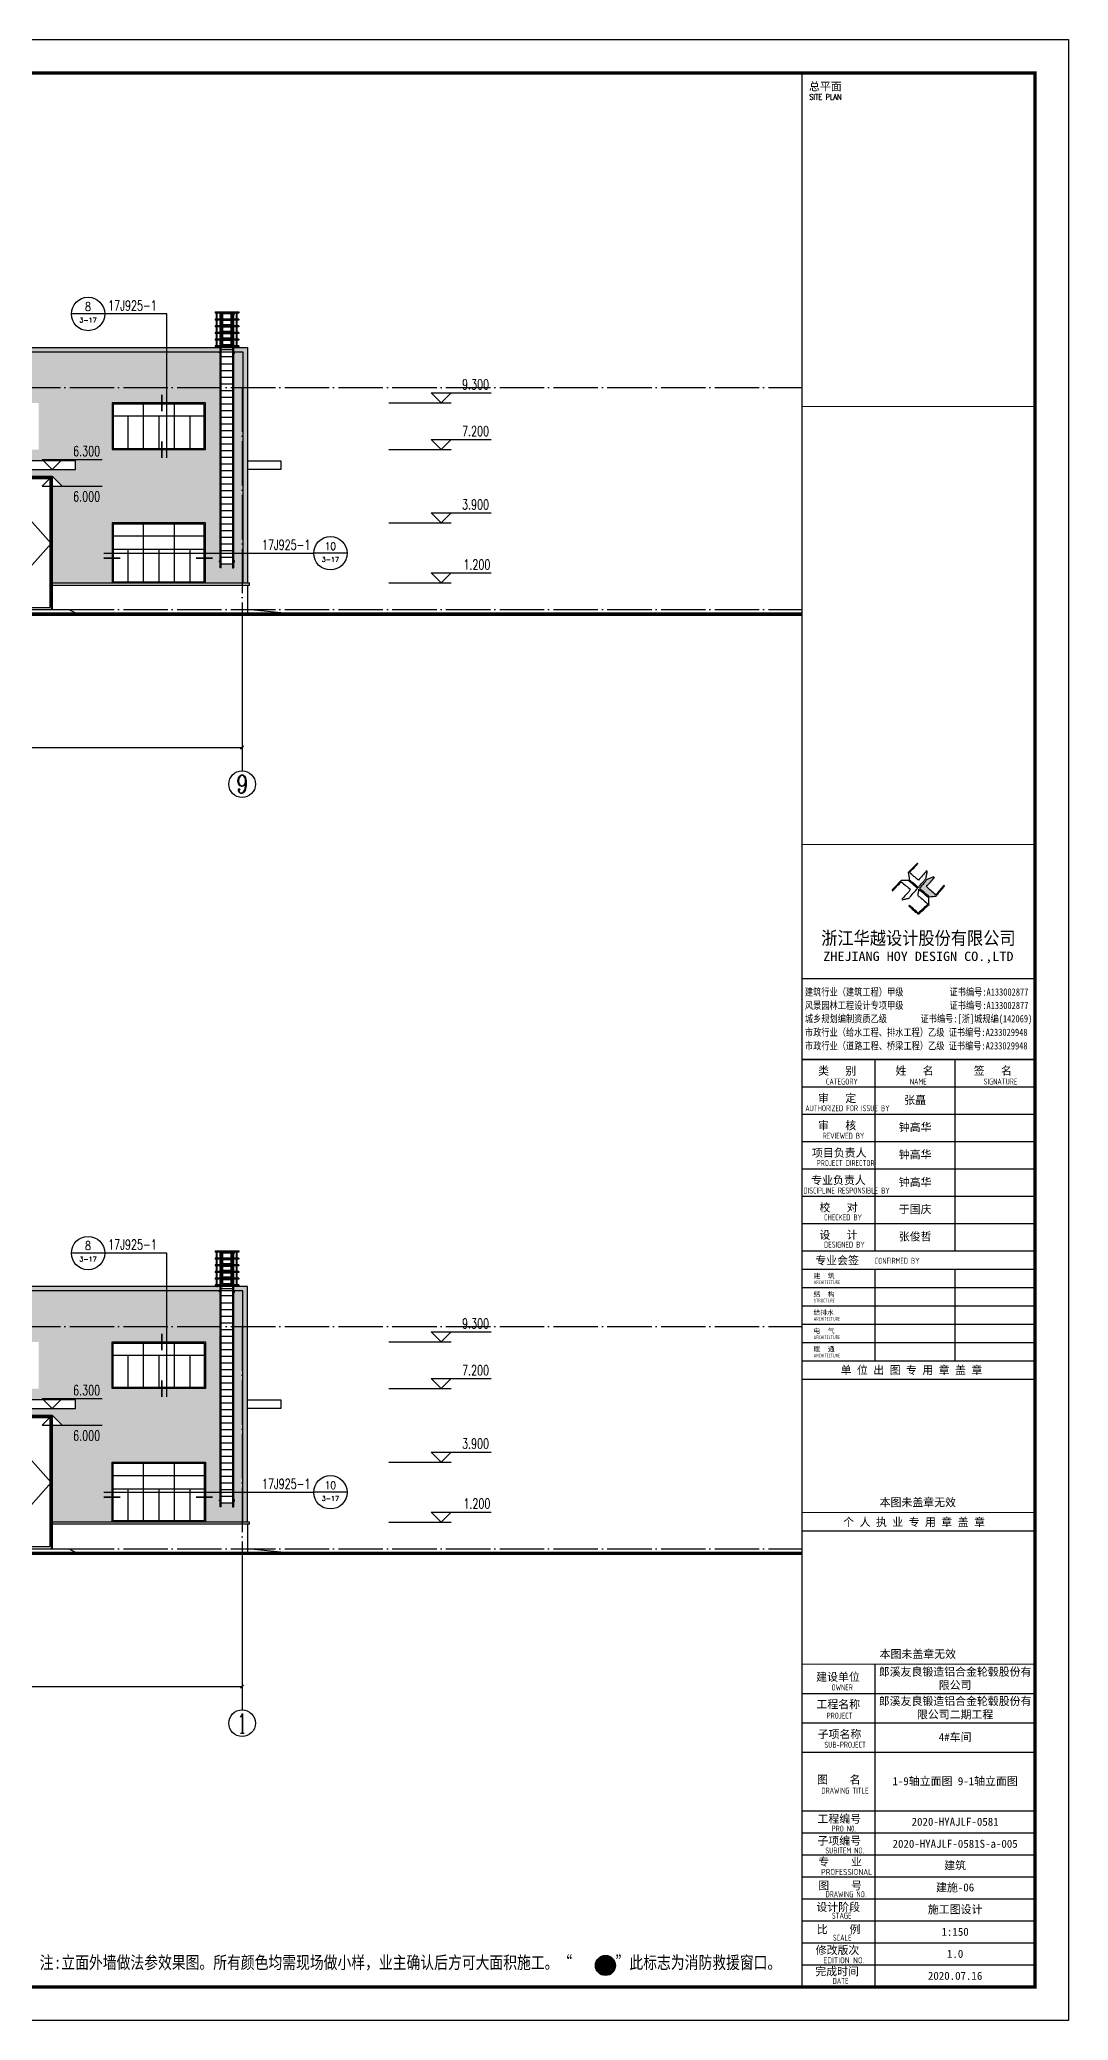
# Model space of a CAD drawing. Extents: x 14586673 to 15379323, y -344170 to -118775.
# Drawn here: x 15201857 to 15248173, y -270620 to -181520 of the extents above; entities that cross this region are included whole.
import ezdxf
from ezdxf.enums import TextEntityAlignment as Align

# ---------------------------------------------------------------- set-up
doc = ezdxf.new("R2010")
doc.units = 0
doc.header["$LTSCALE"] = 1000
doc.header["$MEASUREMENT"] = 0
doc.linetypes.add('DASHED', pattern=[0.75, 0.5, -0.25])
doc.linetypes.add('DOTE', pattern=[2.42, 2, -0.2, 0.02, -0.2])
for name, color, linetype in [('AXIS', 3, 'Continuous'), ('AXIS_TEXT', 7, 'Continuous'), ('DIM_IDEN', 3, 'Continuous'), ('DOTE', 1, 'DOTE'), ('PUB_DIM', 3, 'Continuous'), ('PUB_TEXT', 7, 'Continuous'), ('PUB_TITLE', 4, 'Continuous'), ('TK', 4, 'Continuous'), ('WINDOW', 4, 'Continuous'), ('填充', 251, 'Continuous')]:
    doc.layers.add(name, color=color, linetype=linetype)
doc.styles.add('-宋体', font='', dxfattribs={"width": 0.8})
doc.styles.add('_TCH_AXIS', font='COMPLEX', dxfattribs={"bigfont": 'GBCBIG'})
doc.styles.add('_TCH_DIM', font='SIMPLEX', dxfattribs={"bigfont": 'GBCBIG'})
doc.styles.add('_TCH_DIM_T3', font='SIMPLEX', dxfattribs={"width": 0.705882, "bigfont": 'GBCBIG'})
doc.styles.add('_TCH_LABEL', font='COMPLEX', dxfattribs={"bigfont": 'GBCBIG'})
doc.styles.add('COMPLEX', font='COMPLEX')
doc.styles.add('HT', font='simhei.ttf', dxfattribs={"width": 0.8})
doc.styles.add('ROMANS', font='romans', dxfattribs={"width": 0.65, "height": 231.275})
doc.styles.add('TSSD_REIN', font='tssdeng.shx', dxfattribs={"width": 0.7, "bigfont": 'tssdchn.shx'})
doc.styles.add('图签宋体', font='', dxfattribs={"height": 300})
doc.styles.add('图签黑体', font='simhei.ttf', dxfattribs={"height": 550})
doc.styles.add('宋体', font='', dxfattribs={"width": 0.8})
doc.styles.get('-宋体').set_extended_font_data('SimSun')
doc.styles.get('图签宋体').set_extended_font_data('NSimSun')
doc.styles.get('宋体').set_extended_font_data('SimSun')
doc.dimstyles.new('_TCH_ARCH&&150', dxfattribs={"dimtxt": 446.25, "dimasz": 150, "dimexe": 375, "dimexo": 450, "dimgap": 189.375, "dimtad": 1, "dimdec": 0, "dimzin": 0, "dimdsep": 46, "dimtxsty": '_TCH_DIM_T3', "dimblk": 'ARCHTICK', "dimcen": 0.09, "dimclrt": 7, "dimazin": 2, "dimtfac": 1, "dimtdec": 0, "dimtix": 1, "dimtmove": 2, "dimatfit": 3, "dimfxl": 0, "dimtolj": 1, "dimtzin": 0, "dimarcsym": 0})
pattern_1 = [(90, (0, 0), (-635, 6e-14), []), (90, (317.5, 317.5), (-635, 6e-14), [317.5, -158.75])]

# ---------------------------------------------------------------- blocks, each defined once
blk = doc.blocks.new('1111')
blk.add_lwpolyline([(-4200, 0), (0, 0), (0, -2700), (-4200, -2700)], close=True)
at = {"layer": 'WINDOW'}
for p, q in [((-4150, -600), (-50, -600)), ((-2800, -50), (-2800, -2650)), ((-1400, -50), (-1400, -2650)), ((-4150, -1200), (-50, -1200)), ((-3500, -1200), (-3500, -2650)), ((-2100, -1200), (-2100, -2650)), ((-700, -1200), (-700, -2650))]:
    blk.add_line(p, q, dxfattribs=at)
blk.add_lwpolyline([(-4150, -50), (-50, -50), (-50, -2650), (-4150, -2650)], close=True, dxfattribs=at)
blk = doc.blocks.new('222222')
blk.add_lwpolyline([(-4200, 0), (0, 0), (0, -2100), (-4200, -2100)], close=True)
at = {"layer": 'WINDOW'}
for p, q in [((-4150, -600), (-50, -600)), ((-3500, -600), (-3500, -2050)), ((-2800, -50), (-2800, -2050)), ((-2100, -600), (-2100, -2050)), ((-1400, -50), (-1400, -2050)), ((-700, -600), (-700, -2050))]:
    blk.add_line(p, q, dxfattribs=at)
blk.add_lwpolyline([(-4150, -50), (-50, -50), (-50, -2050), (-4150, -2050)], close=True, dxfattribs=at)
blk = doc.blocks.new('A$C6FA958B4')
for p, q in [((-474, 38771), (4926, 38771)), ((-474, 38771), (-474, 32771)), ((4926, 38771), (4926, 32771))]:
    blk.add_line(p, q)
at = {"color": 4}
for p, q in [((-424, 38721), (4876, 38721)), ((-424, 38721), (-424, 32771)), ((-374, 38671), (2176, 38671)), ((-374, 38671), (-374, 32871)), ((2176, 38671), (2176, 32871)), ((2226, 38721), (2226, 32771)), ((2276, 38671), (2276, 35171)), ((2276, 38671), (4826, 38671)), ((4826, 38671), (4826, 32871)), ((4876, 38721), (4876, 32771)), ((2276, 35171), (2276, 32871)), ((2676, 35171), (3576, 35171)), ((2676, 35171), (2676, 32771)), ((2726, 35121), (3526, 35121)), ((2726, 35121), (2726, 32871)), ((3526, 35121), (3526, 32871)), ((3576, 35171), (3576, 32771)), ((-1224, 32771), (5676, 32771)), ((-374, 32871), (2176, 32871)), ((2276, 32871), (2676, 32871)), ((2726, 32871), (3226, 32871)), ((3226, 32871), (3526, 32871)), ((3576, 32871), (4826, 32871))]:
    blk.add_line(p, q, dxfattribs=at)
at = {"ltscale": 0.5}
blk.add_lwpolyline([(-1524, 39071), (5976, 39071), (5976, 39471), (-1524, 39471)], close=True, dxfattribs=at)
at = {"color": 4}
for points in [[(2226, 38721), (-424, 35746), (2226, 32771), (4876, 35746), (2226, 38721)], [(2676, 35171), (3576, 33971), (2676, 32771)]]:
    blk.add_lwpolyline(points, dxfattribs=at)
blk.add_lwpolyline([(-1524, 32621), (-1224, 32771), (5676, 32771), (5976, 32621)])
blk = doc.blocks.new('ertetrtew')
for p, q in [((15134773, -236002), (15135841, -236002)), ((15134773, -236002), (15134773, -236059)), ((15135841, -236059), (15134773, -236059)), ((15134842, -236334), (15134842, -236059)), ((15134872, -236334), (15134872, -236059)), ((15135000, -236002), (15135000, -237671)), ((15135057, -237671), (15135057, -236002)), ((15135089, -236334), (15135089, -236059)), ((15135119, -236334), (15135119, -236059)), ((15135495, -236334), (15135495, -236059)), ((15135525, -236334), (15135525, -236059)), ((15135557, -236002), (15135557, -237671)), ((15135614, -237671), (15135614, -236002)), ((15135742, -236334), (15135742, -236059)), ((15135772, -236334), (15135772, -236059)), ((15135841, -236002), (15135841, -236059)), ((15135841, -236334), (15134773, -236334)), ((15134773, -236334), (15134773, -236384)), ((15135841, -236384), (15134773, -236384)), ((15135841, -236634), (15134773, -236634)), ((15134773, -236634), (15134773, -236684)), ((15135841, -236684), (15134773, -236684)), ((15135841, -236934), (15134773, -236934)), ((15134773, -236934), (15134773, -236984)), ((15135841, -236984), (15134773, -236984)), ((15134842, -236634), (15134842, -236384)), ((15134842, -236934), (15134842, -236684)), ((15134842, -237234), (15134842, -236984)), ((15134872, -236634), (15134872, -236384)), ((15134872, -236934), (15134872, -236684)), ((15134872, -237234), (15134872, -236984)), ((15135089, -236634), (15135089, -236384)), ((15135089, -236934), (15135089, -236684)), ((15135089, -237234), (15135089, -236984)), ((15135119, -236634), (15135119, -236384)), ((15135119, -236934), (15135119, -236684)), ((15135119, -237234), (15135119, -236984)), ((15135495, -236634), (15135495, -236384)), ((15135495, -236934), (15135495, -236684)), ((15135495, -237234), (15135495, -236984)), ((15135525, -236634), (15135525, -236384)), ((15135525, -236934), (15135525, -236684)), ((15135525, -237234), (15135525, -236984)), ((15135742, -236634), (15135742, -236384)), ((15135742, -236934), (15135742, -236684)), ((15135742, -237234), (15135742, -236984)), ((15135772, -236634), (15135772, -236384)), ((15135772, -236934), (15135772, -236684)), ((15135772, -237234), (15135772, -236984)), ((15135841, -236334), (15135841, -236384)), ((15135841, -236634), (15135841, -236684)), ((15135841, -236934), (15135841, -236984)), ((15135841, -237234), (15134773, -237234)), ((15134773, -237234), (15134773, -237284)), ((15135841, -237284), (15134773, -237284)), ((15135841, -237534), (15134773, -237534)), ((15134773, -237534), (15134773, -237584)), ((15135841, -237584), (15134773, -237584)), ((15134842, -237534), (15134842, -237284)), ((15134842, -237602), (15134842, -237584)), ((15134842, -237602), (15134872, -237602)), ((15134872, -237534), (15134872, -237284)), ((15134872, -237602), (15134872, -237584)), ((15135000, -237671), (15135000, -247514)), ((15135057, -247515), (15135057, -237671)), ((15135089, -237534), (15135089, -237284)), ((15135089, -237602), (15135089, -237584)), ((15135089, -237602), (15135119, -237602)), ((15135119, -237534), (15135119, -237284)), ((15135119, -237602), (15135119, -237584)), ((15135495, -237534), (15135495, -237284)), ((15135495, -237602), (15135495, -237584)), ((15135525, -237602), (15135495, -237602)), ((15135525, -237534), (15135525, -237284)), ((15135525, -237602), (15135525, -237584)), ((15135557, -237671), (15135557, -247515)), ((15135614, -247514), (15135614, -237671)), ((15135742, -237534), (15135742, -237284)), ((15135742, -237602), (15135742, -237584)), ((15135772, -237602), (15135742, -237602)), ((15135772, -237534), (15135772, -237284)), ((15135772, -237602), (15135772, -237584)), ((15135841, -237234), (15135841, -237284)), ((15135841, -237534), (15135841, -237584)), ((15135057, -247515), (15135001, -247515)), ((15135557, -247515), (15135613, -247515))]:
    blk.add_line(p, q)
at = {"linetype": 'DASHED', "ltscale": 0.1}
for p, q in [((15134773, -236009), (15135841, -236009)), ((15135007, -237671), (15135007, -236002)), ((15135607, -236002), (15135607, -237671)), ((15135000, -236384), (15135000, -236634)), ((15135000, -236684), (15135000, -236934)), ((15135000, -236984), (15135000, -237234)), ((15135007, -236384), (15135007, -236634)), ((15135007, -236684), (15135007, -236934)), ((15135007, -236984), (15135007, -237234)), ((15135057, -236384), (15135057, -236634)), ((15135057, -236684), (15135057, -236934)), ((15135057, -236984), (15135057, -237234)), ((15135557, -236384), (15135557, -236634)), ((15135557, -236684), (15135557, -236934)), ((15135557, -236984), (15135557, -237234)), ((15135607, -236384), (15135607, -236634)), ((15135607, -236684), (15135607, -236934)), ((15135607, -236984), (15135607, -237234)), ((15135614, -236634), (15135614, -236384)), ((15135614, -236934), (15135614, -236684)), ((15135614, -237234), (15135614, -236984)), ((15135000, -237284), (15135000, -237534)), ((15135007, -237284), (15135007, -237534)), ((15135007, -247515), (15135007, -237671)), ((15135057, -237284), (15135057, -237534)), ((15135557, -237284), (15135557, -237534)), ((15135607, -237284), (15135607, -237534)), ((15135607, -237671), (15135607, -247515)), ((15135614, -237534), (15135614, -237284))]:
    blk.add_line(p, q, dxfattribs=at)
for points in [[(15134939, -236053), (15134983, -236053), (15134983, -236123)], [(15135557, -236103), (15135057, -236103)], [(15135673, -236053), (15135629, -236053), (15135629, -236123)], [(15135557, -236403), (15135057, -236403)], [(15135089, -236584), (15135057, -236584)], [(15135557, -236703), (15135057, -236703)], [(15135089, -236884), (15135057, -236884)], [(15135557, -237003), (15135057, -237003)], [(15135557, -236584), (15135525, -236584)], [(15135557, -236884), (15135525, -236884)], [(15134939, -237822), (15134983, -237822), (15134983, -237892)], [(15135089, -237184), (15135057, -237184)], [(15135557, -237303), (15135057, -237303)], [(15135089, -237484), (15135057, -237484)], [(15135557, -237603), (15135057, -237603)], [(15135557, -237603), (15135057, -237603)], [(15135557, -237714), (15135057, -237714)], [(15135557, -237184), (15135525, -237184)], [(15135557, -237484), (15135525, -237484)], [(15135673, -237822), (15135629, -237822), (15135629, -237892)], [(15135557, -238034), (15135057, -238034)], [(15135557, -238353), (15135057, -238353)], [(15135557, -238653), (15135057, -238653)], [(15135557, -238953), (15135057, -238953)], [(15135557, -239253), (15135057, -239253)], [(15135557, -239553), (15135057, -239553)], [(15135557, -239853), (15135057, -239853)], [(15135557, -240153), (15135057, -240153)], [(15135557, -240453), (15135057, -240453)], [(15135557, -240753), (15135057, -240753)], [(15135557, -241053), (15135057, -241053)], [(15135557, -241353), (15135057, -241353)], [(15135557, -241653), (15135057, -241653)], [(15135557, -241953), (15135057, -241953)], [(15135557, -242253), (15135057, -242253)], [(15135557, -242553), (15135057, -242553)], [(15135557, -242853), (15135057, -242853)], [(15135557, -243153), (15135057, -243153)], [(15135557, -243453), (15135057, -243453)], [(15135557, -243753), (15135057, -243753)], [(15135557, -244053), (15135057, -244053)], [(15135557, -244353), (15135057, -244353)], [(15135557, -244653), (15135057, -244653)], [(15135557, -244953), (15135057, -244953)], [(15135557, -245253), (15135057, -245253)], [(15135557, -245553), (15135057, -245553)], [(15135557, -245853), (15135057, -245853)], [(15135557, -246153), (15135057, -246153)], [(15135557, -246453), (15135057, -246453)], [(15135557, -246753), (15135057, -246753)], [(15134939, -247216), (15134983, -247216), (15134983, -247286)], [(15135557, -247053), (15135057, -247053)], [(15135557, -247353), (15135057, -247353)], [(15135673, -247216), (15135629, -247216), (15135629, -247286)]]:
    blk.add_lwpolyline(points)
for points in [[(15135495, -236584), (15135119, -236584)], [(15135495, -236884), (15135119, -236884)], [(15135495, -237184), (15135119, -237184)], [(15135495, -237484), (15135119, -237484)]]:
    blk.add_lwpolyline(points, dxfattribs=at)
for centre, start, end in [((15135001, -247514), 180, 270), ((15135613, -247514), 270, 0)]:
    blk.add_arc(centre, 1, start, end)
blk = doc.blocks.new('A$C053D6479')
at = {"layer": 'PUB_TITLE'}
h = blk.add_hatch(color=256, dxfattribs=at)
h.dxf.hatch_style = 1
edge = h.paths.add_edge_path()
edge.add_spline(control_points=[(1026, 827), (1105, 920), (1188, 1008), (1266, 1102)], knot_values=[13, 13, 13, 13, 14, 14, 14, 14], degree=3, periodic=0)
edge.add_spline(control_points=[(1266, 1102), (1258, 1111), (1249, 1119), (1239, 1116)], knot_values=[12, 12, 12, 12, 13, 13, 13, 13], degree=3, periodic=0)
edge.add_spline(control_points=[(1239, 1116), (1210, 1107), (1179, 1092), (1144, 1077)], knot_values=[11, 11, 11, 11, 12, 12, 12, 12], degree=3, periodic=0)
edge.add_spline(control_points=[(1144, 1077), (1109, 1063), (1069, 1053), (1047, 1038)], knot_values=[10, 10, 10, 10, 11, 11, 11, 11], degree=3, periodic=0)
edge.add_spline(control_points=[(1047, 1038), (1028, 1026), (1007, 992), (991, 972)], knot_values=[9, 9, 9, 9, 10, 10, 10, 10], degree=3, periodic=0)
edge.add_spline(control_points=[(991, 972), (942, 913), (899, 868), (849, 810)], knot_values=[8, 8, 8, 8, 9, 9, 9, 9], degree=3, periodic=0)
edge.add_spline(control_points=[(849, 810), (842, 801), (822, 776), (822, 775)], knot_values=[7, 7, 7, 7, 8, 8, 8, 8], degree=3, periodic=0)
edge.add_spline(control_points=[(822, 775), (823, 771), (848, 752), (859, 744)], knot_values=[6, 6, 6, 6, 7, 7, 7, 7], degree=3, periodic=0)
edge.add_spline(control_points=[(859, 744), (949, 670), (1035, 592), (1122, 521)], knot_values=[5, 5, 5, 5, 6, 6, 6, 6], degree=3, periodic=0)
edge.add_spline(control_points=[(1122, 521), (1153, 527), (1185, 530), (1217, 533)], knot_values=[4, 4, 4, 4, 5, 5, 5, 5], degree=3, periodic=0)
edge.add_spline(control_points=[(1217, 533), (1246, 535), (1293, 532), (1316, 542)], knot_values=[3, 3, 3, 3, 4, 4, 4, 4], degree=3, periodic=0)
edge.add_spline(control_points=[(1316, 542), (1327, 547), (1338, 565), (1349, 579)], knot_values=[2, 2, 2, 2, 3, 3, 3, 3], degree=3, periodic=0)
edge.add_spline(control_points=[(1349, 579), (1423, 670), (1507, 759), (1572, 848)], knot_values=[1, 1, 1, 1, 2, 2, 2, 2], degree=3, periodic=0)
edge.add_spline(control_points=[(1572, 848), (1564, 852), (1561, 861), (1551, 862)], knot_values=[0, 0, 0, 0, 1, 1, 1, 1], degree=3, periodic=0)
edge.add_spline(control_points=[(1551, 862), (1469, 769), (1393, 671), (1310, 579)], knot_values=[15, 15, 15, 15, 16, 16, 16, 16], degree=3, periodic=0)
edge.add_spline(control_points=[(1310, 579), (1216, 662), (1118, 742), (1026, 827)], knot_values=[14, 14, 14, 14, 15, 15, 15, 15], degree=3, periodic=0)
at = {"layer": 'TK'}
for points, knots in [([(1031, 1298), (1066, 1286), (1054, 1262), (1045, 1224), (1036, 1188), (1031, 1158), (1024, 1121), (1020, 1104), (1017, 1085), (1012, 1071), (1004, 1052), (976, 1026), (956, 1003), (906, 946), (866, 899), (814, 839), (806, 829), (789, 806), (787, 806), (777, 804), (728, 856), (719, 864), (651, 922), (580, 978), (514, 1036), (509, 1106), (488, 1176), (479, 1247), (570, 1343), (663, 1436), (758, 1526), (764, 1523), (768, 1518), (774, 1515), (693, 1422), (599, 1343), (520, 1249), (607, 1171), (698, 1096), (789, 1021), (874, 1109), (950, 1206), (1031, 1298)], [0, 0, 0, 0, 1, 1, 1, 2, 2, 2, 3, 3, 3, 4, 4, 4, 5, 5, 5, 6, 6, 6, 7, 7, 7, 8, 8, 8, 9, 9, 9, 10, 10, 10, 11, 11, 11, 12, 12, 12, 13, 13, 13, 14, 14, 14, 14]), ([(555, 949), (624, 891), (699, 833), (760, 773), (689, 691), (614, 604), (539, 517), (529, 505), (516, 487), (506, 482), (492, 475), (469, 472), (452, 467), (416, 456), (383, 448), (342, 438), (323, 433), (297, 422), (293, 440), (291, 452), (313, 470), (322, 480), (400, 566), (477, 652), (553, 736), (460, 815), (366, 894), (270, 970), (183, 883), (101, 791), (16, 703), (-18, 714), (9, 735), (28, 755), (103, 838), (192, 930), (266, 1005), (319, 1009), (387, 1005), (442, 1007), (456, 1008), (472, 1011), (485, 1007), (507, 1000), (534, 967), (555, 949)], [0, 0, 0, 0, 1, 1, 1, 2, 2, 2, 3, 3, 3, 4, 4, 4, 5, 5, 5, 6, 6, 6, 7, 7, 7, 8, 8, 8, 9, 9, 9, 10, 10, 10, 11, 11, 11, 12, 12, 12, 13, 13, 13, 14, 14, 14, 15, 15, 15, 15]), ([(1097, 490), (1100, 425), (1106, 361), (1107, 294), (1018, 207), (925, 121), (830, 33), (818, 21), (800, 0), (787, 0), (768, -1), (725, 49), (712, 60), (662, 103), (616, 143), (568, 186), (545, 207), (518, 224), (499, 250), (501, 259), (511, 261), (516, 267), (609, 192), (696, 111), (785, 33), (883, 118), (977, 208), (1070, 298), (992, 373), (892, 456), (803, 534), (791, 544), (768, 561), (766, 569), (761, 588), (776, 634), (780, 655), (785, 690), (788, 721), (795, 746), (897, 661), (998, 576), (1097, 490)], [0, 0, 0, 0, 1, 1, 1, 2, 2, 2, 3, 3, 3, 4, 4, 4, 5, 5, 5, 6, 6, 6, 7, 7, 7, 8, 8, 8, 9, 9, 9, 10, 10, 10, 11, 11, 11, 12, 12, 12, 13, 13, 13, 14, 14, 14, 14]), ([(1551, 862), (1561, 861), (1564, 852), (1572, 848), (1507, 759), (1423, 670), (1349, 579), (1338, 565), (1327, 547), (1316, 542), (1293, 532), (1246, 535), (1217, 533), (1185, 530), (1153, 527), (1122, 521), (1035, 592), (949, 670), (859, 744), (848, 752), (823, 771), (822, 775), (822, 776), (842, 801), (849, 810), (899, 868), (942, 913), (991, 972), (1007, 992), (1028, 1026), (1047, 1038), (1069, 1053), (1109, 1063), (1144, 1077), (1179, 1092), (1210, 1107), (1239, 1116), (1249, 1119), (1258, 1111), (1266, 1102), (1188, 1008), (1105, 920), (1026, 827), (1118, 742), (1216, 662), (1310, 579), (1393, 671), (1469, 769), (1551, 862)], [0, 0, 0, 0, 1, 1, 1, 2, 2, 2, 3, 3, 3, 4, 4, 4, 5, 5, 5, 6, 6, 6, 7, 7, 7, 8, 8, 8, 9, 9, 9, 10, 10, 10, 11, 11, 11, 12, 12, 12, 13, 13, 13, 14, 14, 14, 15, 15, 15, 16, 16, 16, 16])]:
    blk.add_open_spline(points, degree=3, knots=knots, dxfattribs=at)
blk = doc.blocks.new('GeYuanFrame_66566547', base_point=(20.09, 4.53))
at = {"layer": 'PUB_TITLE'}
for points in [[(803.09, 235.33), (803.09, 292.73)], [(827.09, 235.33), (827.09, 292.73)], [(803.09, 202.33), (803.09, 229.83)], [(827.09, 202.33), (827.09, 229.83)], [(803.09, 14.53), (803.09, 111.33)]]:
    blk.add_lwpolyline(points, dxfattribs=at)
at = {"layer": 'TK'}
for p, q in [((781.09, 316.93), (851.09, 316.93)), ((781.09, 284.53), (851.09, 284.53)), ((781.09, 276.33), (851.09, 276.33)), ((781.09, 268.13), (851.09, 268.13)), ((781.09, 259.93), (851.09, 259.93)), ((781.09, 251.73), (851.09, 251.73)), ((781.09, 243.53), (851.09, 243.53)), ((781.09, 235.33), (851.09, 235.33)), ((781.09, 235.33), (851.09, 235.33)), ((781.09, 102.53), (851.09, 102.53)), ((781.09, 93.73), (851.09, 93.73)), ((781.09, 84.93), (803.09, 84.93)), ((781.09, 84.93), (851.09, 84.93)), ((781.09, 67.37), (851.09, 67.37)), ((781.09, 67.33), (851.09, 67.33)), ((781.09, 60.77), (851.09, 60.77)), ((781.09, 54.17), (851.09, 54.17)), ((781.09, 47.57), (851.09, 47.57)), ((781.09, 40.97), (851.09, 40.97)), ((781.09, 34.37), (851.09, 34.37)), ((781.09, 27.77), (851.09, 27.77)), ((781.09, 21.17), (851.09, 21.17)), ((781.09, 14.53), (851.09, 14.53))]:
    blk.add_line(p, q, dxfattribs=at)
blk.add_lwpolyline([(20.09, 4.53), (20.09, 598.53), (861.09, 598.53), (861.09, 4.53)], close=True, dxfattribs=at)
at = {"layer": 'TK', "const_width": 1}
blk.add_lwpolyline([(45.09, 588.53), (851.09, 588.53), (851.09, 14.53), (45.09, 14.53)], close=True, dxfattribs=at)
at = {"layer": 'TK'}
for points, const_width in [([(781.09, 588.53), (781.09, 14.53)], 0.4), ([(781.09, 488.5), (851.09, 488.5)], 0.35), ([(781.09, 357.14), (851.09, 357.14)], 0.35), ([(781.09, 292.73), (851.09, 292.73)], 0.35), ([(781.09, 292.73), (851.09, 292.73)], 0.35), ([(781.09, 235.33), (851.09, 235.33)], 0.35), ([(781.09, 202.33), (851.09, 202.33)], 0.35), ([(781.09, 156.83), (851.09, 156.83)], 0.35), ([(781.09, 111.33), (851.09, 111.33)], 0.35), ([(781.09, 67.37), (851.09, 67.37)], 0.35)]:
    blk.add_lwpolyline(points, dxfattribs=dict(at, const_width=const_width))
for points in [[(781.09, 292.73), (851.09, 292.73)], [(781.09, 235.33), (851.09, 235.33)], [(781.09, 229.83), (851.09, 229.83)], [(781.09, 224.33), (851.09, 224.33)], [(781.09, 218.83), (851.09, 218.83)], [(781.09, 213.33), (851.09, 213.33)], [(781.09, 207.83), (851.09, 207.83)], [(781.09, 202.33), (851.09, 202.33)], [(781.09, 196.83), (851.09, 196.83)], [(781.09, 151.33), (851.09, 151.33)]]:
    blk.add_lwpolyline(points, dxfattribs=at)
at = {"layer": 'PUB_TITLE', "xscale": 0.01000000000021828, "yscale": 0.01000000000021828, "zscale": 0.01}
blk.add_blockref('A$C053D6479', (808.19, 336.27), dxfattribs=at)
at = {"layer": 'TK', "style": '图签宋体'}
for s, height, p in [('总平面', 2.4, (783.23, 583.28)), ('类   别', 2.4, (785.97, 288.09)), ('姓   名', 2.4, (809.2, 288.09)), ('签   名', 2.4, (832.68, 288.09)), ('审   定', 2.4, (785.97, 279.89)), ('审   核', 2.4, (785.97, 271.69)), ('项目负责人', 2.4, (784.13, 263.49)), ('专业负责人', 2.4, (783.89, 255.29)), ('校   对', 2.4, (786.38, 247.09)), ('设   计', 2.4, (786.36, 238.89)), ('专业会签', 2.4, (785.12, 231.24)), ('建  筑', 1.44, (784.61, 227.11)), ('结  构', 1.44, (784.61, 221.61)), ('给排水', 1.44, (784.61, 216.11)), ('电  气', 1.44, (784.61, 210.61)), ('暖  通', 1.44, (784.61, 205.11)), ('单 位 出 图 专 用 章 盖 章', 2.4, (792.72, 198.35)), ('本图未盖章无效', 2.4, (804.43, 158.7)), ('个 人 执 业 专 用 章 盖 章', 2.4, (793.52, 152.77)), ('本图未盖章无效', 2.4, (804.43, 113.2)), ('建设单位', 2.4, (785.39, 106.33)), ('工程名称', 2.4, (785.47, 98.12)), ('子项名称', 2.4, (785.85, 89.14)), ('图    名', 2.4, (785.63, 75.5)), ('工程编号', 2.4, (785.77, 63.77)), ('子项编号', 2.4, (785.77, 57.19)), ('专    业', 2.4, (786.01, 50.88)), ('图    号', 2.4, (786.02, 43.77)), ('设计阶段', 2.4, (785.45, 37.32)), ('比    例', 2.4, (785.59, 30.63)), ('修改版次', 2.4, (785.24, 24.41)), ('完成时间', 2.4, (785.11, 18.02))]:
    blk.add_text(s, height=height, dxfattribs=at).set_placement(p)
at = {"layer": 'TK'}
for s, height, style, width, p in [('SITE PLAN', 1.697, 'ROMANS', 0.76, (783.35, 580.49)), ('建筑行业（建筑工程）甲级           证书编号:A133002877', 2.2, '-宋体', 0.8, (782, 311.83)), ('风景园林工程设计专项甲级           证书编号:A133002877', 2.2, '-宋体', 0.8, (782, 307.81)), ('城乡规划编制资质乙级        证书编号:[浙]城规编(142069)', 2.2, '-宋体', 0.8, (782, 303.82)), ('市政行业（给水工程、排水工程）乙级 证书编号:A233029948', 2.2, '-宋体', 0.8, (782, 299.74)), ('市政行业（道路工程、桥梁工程）乙级 证书编号:A233029948', 2.2, '-宋体', 0.8, (782, 295.69)), ('CATEGORY', 1.8, 'TSSD_REIN', 0.7, (788.32, 285.17)), ('NAME', 1.8, 'TSSD_REIN', 0.7, (813.51, 285.17)), ('SIGNATURE', 1.8, 'TSSD_REIN', 0.7, (835.66, 285.17)), ('AUTHORIZED FOR ISSUE BY', 1.8, 'TSSD_REIN', 0.7, (782.12, 277.17)), ('REVIEWED BY', 1.8, 'TSSD_REIN', 0.7, (787.36, 268.91)), ('PROJECT DIRECTOR', 1.8, 'TSSD_REIN', 0.7, (785.55, 260.74)), ('DISCIPLINE RESPONSIBLE BY', 1.8, 'TSSD_REIN', 0.7, (781.57, 252.48)), ('CHECKED BY', 1.8, 'TSSD_REIN', 0.7, (787.75, 244.44)), ('DESIGNED BY', 1.8, 'TSSD_REIN', 0.7, (787.76, 236.27)), ('CONFIRMED BY', 1.8, 'TSSD_REIN', 0.7, (802.94, 231.42)), ('ARCHITECTURE', 1.08, 'TSSD_REIN', 0.7, (784.65, 225.34)), ('STRUCTURE', 1.08, 'TSSD_REIN', 0.7, (784.65, 219.84)), ('ARCHITECTURE', 1.08, 'TSSD_REIN', 0.7, (784.65, 214.34)), ('ARCHITECTURE', 1.08, 'TSSD_REIN', 0.7, (784.65, 208.84)), ('ARCHITECTURE', 1.08, 'TSSD_REIN', 0.7, (784.65, 203.34)), ('OWNER', 1.8, 'TSSD_REIN', 0.7, (789.98, 103.48)), ('PROJECT', 1.8, 'TSSD_REIN', 0.7, (788.52, 95.02)), ('SUB-PROJECT', 1.8, 'TSSD_REIN', 0.7, (787.86, 86.3)), ('DRAWING TITLE', 1.8, 'TSSD_REIN', 0.7, (786.97, 72.53)), ('PRO N0.', 1.8, 'TSSD_REIN', 0.7, (790.01, 61.15)), ('SUBITEM NO.', 1.8, 'TSSD_REIN', 0.7, (788.15, 54.58)), ('PROFESSIONAL', 1.8, 'TSSD_REIN', 0.8, (786.88, 48.15)), ('DRAWING NO.', 1.8, 'TSSD_REIN', 0.7, (788.19, 41.45)), ('STAGE', 1.8, 'TSSD_REIN', 0.7, (790.09, 35.03)), ('SCALE', 1.8, 'TSSD_REIN', 0.7, (790.38, 28.42)), ('EDITION NO.', 1.8, 'TSSD_REIN', 0.8, (787.53, 21.64)), ('DATE', 1.8, 'TSSD_REIN', 0.7, (790.33, 15.45))]:
    blk.add_text(s, height=height, dxfattribs=dict(at, style=style, width=width)).set_placement(p)
for s, height, style, width, p in [('浙江华越设计股份有限公司', 3.96, 'HT', 0.9, (816.07, 329.16)), ('ZHEJIANG HOY DESIGN CO.,LTD', 2.8, '图签黑体', 1.11, (816.06, 323.29))]:
    blk.add_text(s, height=height, dxfattribs=dict(at, style=style, width=width)).set_placement(p, align=Align.MIDDLE)
at = {"layer": 'TK', "char_height": 2.4, "attachment_point": 5, "style": '图签宋体'}
for s, insert, width in [('张矗', (815.09, 280.4), 24), ('钟高华', (815.09, 272.23), 24), ('钟高华', (815.09, 264.03), 24), ('钟高华', (815.09, 255.76), 24), ('于国庆', (815.09, 247.63), 24), ('张俊哲', (815.09, 239.43), 24), ('郎溪友良锻造铝合金轮毂股份有限公司', (827.09, 106.93), 48), ('郎溪友良锻造铝合金轮毂股份有限公司二期工程', (827.09, 98.13), 48), ('4#车间', (827.09, 89.33), 48), ('1-9轴立面图 9-1轴立面图', (827.09, 76.13), 48), ('2020-HYAJLF-0581', (827.09, 64.07), 48), ('2020-HYAJLF-0581S-a-005', (827.09, 57.47), 48), ('建筑', (827.09, 50.87), 48), ('建施-06', (827.09, 44.27), 48), ('施工图设计', (827.09, 37.67), 48), ('1:150', (827.09, 31.07), 48), ('1.0', (827.09, 24.47), 48), ('2020.07.16', (827.09, 17.88), 48)]:
    blk.add_mtext(s, dxfattribs=dict(at, insert=insert, width=width))
blk = doc.blocks.new('_AXISO')
blk.add_circle((0, 0), 0.5)
at = {"layer": 'AXIS_TEXT', "style": 'COMPLEX', "width": 1.041667}
blk.add_attdef('A', text='', height=0.56, dxfattribs=at).set_placement((-0.25, -0.28), (0.25, -0.28), align=Align.FIT)
blk = doc.blocks.new('_ArchTick')
at = {"color": 0, "linetype": 'ByBlock', "const_width": 0.4}
blk.add_lwpolyline([(-0.5, -0.5), (0.5, 0.5)], dxfattribs=at)
blk = doc.blocks.new('*D111')
at = {"layer": 'AXIS', "color": 0, "lineweight": -2}
for p, q in [((15150973, -208863), (15150973, -213738)), ((15210973, -208863), (15210973, -213738)), ((15150973, -213363), (15210973, -213363))]:
    blk.add_line(p, q, dxfattribs=at)
at = {"layer": 'Defpoints', "color": 0}
for p in [(15150973, -208413), (15210973, -208413), (15210973, -213363)]:
    blk.add_point(p, dxfattribs=at)
at = {"layer": 'AXIS', "color": 0, "lineweight": -2, "xscale": 150, "yscale": 150, "zscale": 150, "rotation": 180}
blk.add_blockref('_ArchTick', (15150973, -213363), dxfattribs=at)
at = {"layer": 'AXIS', "color": 0, "lineweight": -2, "xscale": 150, "yscale": 150, "zscale": 150}
blk.add_blockref('_ArchTick', (15210973, -213363), dxfattribs=at)
at = {"layer": 'AXIS', "color": 7, "insert": (15180973, -212950), "char_height": 446.2, "attachment_point": 5, "style": '_TCH_DIM_T3'}
blk.add_mtext('\\A1;60000', dxfattribs=at)
blk = doc.blocks.new('*D116')
at = {"layer": 'AXIS', "color": 0, "lineweight": -2}
for p, q in [((15150973, -251103), (15150973, -255978)), ((15210973, -251103), (15210973, -255978)), ((15150973, -255603), (15210973, -255603))]:
    blk.add_line(p, q, dxfattribs=at)
at = {"layer": 'Defpoints', "color": 0}
for p in [(15150973, -250653), (15210973, -250653), (15210973, -255603)]:
    blk.add_point(p, dxfattribs=at)
at = {"layer": 'AXIS', "color": 0, "lineweight": -2, "xscale": 150, "yscale": 150, "zscale": 150, "rotation": 180}
blk.add_blockref('_ArchTick', (15150973, -255603), dxfattribs=at)
at = {"layer": 'AXIS', "color": 0, "lineweight": -2, "xscale": 150, "yscale": 150, "zscale": 150}
blk.add_blockref('_ArchTick', (15210973, -255603), dxfattribs=at)
at = {"layer": 'AXIS', "color": 7, "insert": (15180973, -255191), "char_height": 446.2, "attachment_point": 5, "style": '_TCH_DIM_T3'}
blk.add_mtext('\\A1;60000', dxfattribs=at)

msp = doc.modelspace()

# ---------------------------------------------------------------- hatches: boundary and pattern name
msp.add_hatch(color=1).paths.add_polyline_path([(15226880.6, -268149.3, 1), (15227780.6, -268149.3, 1)])
at = {"layer": '填充'}
h = msp.add_hatch(dxfattribs=at)
h.set_pattern_fill('ANSI33,_O', color=251, scale=200, angle=45)
h.set_pattern_definition(pattern_1)
h.paths.add_polyline_path([(15197022.6, -201162.6), (15202422.6, -201162.6), (15202872.6, -201612.6), (15202422.6, -201612.6), (15202422.6, -205962.6), (15205122.6, -205962.6), (15205122.6, -203262.6), (15209322.6, -203262.6), (15209322.6, -205962.6), (15211212.6, -205962.6), (15211212.6, -195362.6), (15210594.9, -195362.6), (15210594.9, -195429.9), (15210594.9, -204975.1), (15210610.1, -204975.1), (15210610.1, -205045.1), (15210594.8, -205274.6), (15210537.9, -205274.6), (15210537.9, -205112.6), (15210037.9, -205112.6), (15210037.9, -195429.9), (15209980.9, -195429.9), (15209980.9, -195362.6), (15152056.7, -195362.6), (15152056.7, -195429.9), (15152056.7, -195580.9), (15152071.9, -195580.9), (15152071.9, -195650.9), (15152057.1, -204975.1), (15152071.9, -204975.1), (15152071.9, -205045.1), (15152056.6, -205274.6), (15151999.7, -205274.6), (15151999.7, -205112.6), (15151499.7, -205112.6), (15151499.7, -195429.9), (15151442.7, -195429.9), (15151442.7, -195362.6), (15150732.6, -195362.6), (15150732.6, -205962.6), (15152622.6, -205962.6), (15152622.6, -203262.6), (15156822.6, -203262.6), (15156822.6, -205962.6), (15159522.6, -205962.6), (15159522.6, -201162.6), (15164922.6, -201162.6), (15165372.6, -201612.6), (15164922.6, -201612.6), (15164922.6, -205962.6), (15167622.6, -205962.6), (15167622.6, -203262.6), (15171822.6, -203262.6), (15171822.6, -205962.6), (15175122.6, -205962.6), (15175122.6, -203262.6), (15179322.6, -203262.6), (15179322.6, -205962.6), (15182622.6, -205962.6), (15182622.6, -203262.6), (15186822.6, -203262.6), (15186822.6, -205962.6), (15190122.6, -205962.6), (15190122.6, -203262.6), (15194322.6, -203262.6), (15194322.6, -205962.6), (15197022.6, -205962.6)])
h.paths.add_polyline_path([(15179322.6, -199962.6), (15175122.6, -199962.6), (15175122.6, -197862.6), (15179322.6, -197862.6)], flags=16)
h.paths.add_polyline_path([(15179272.6, -199912.6), (15175172.6, -199912.6), (15175172.6, -197912.6), (15179272.6, -197912.6)], flags=0)
h.paths.add_polyline_path([(15182622.6, -199962.6), (15182622.6, -197862.6), (15186822.6, -197862.6), (15186822.6, -199962.6)], flags=16)
h.paths.add_polyline_path([(15182672.6, -199912.6), (15182672.6, -197912.6), (15186772.6, -197912.6), (15186772.6, -199912.6)], flags=0)
h.paths.add_polyline_path([(15187597.4, -198732.6, -1), (15187597.4, -198792.6, -1)], flags=16)
h.paths.add_polyline_path([(15171822.6, -199962.6), (15167622.6, -199962.6), (15167622.6, -197862.6), (15171822.6, -197862.6)], flags=16)
h.paths.add_polyline_path([(15171772.6, -199912.6), (15167672.6, -199912.6), (15167672.6, -197912.6), (15171772.6, -197912.6)], flags=0)
h.paths.add_polyline_path([(15190122.6, -199962.6), (15190122.6, -197862.6), (15194322.6, -197862.6), (15194322.6, -199962.6)], flags=16)
h.paths.add_polyline_path([(15190172.6, -199912.6), (15190172.6, -197912.6), (15194272.6, -197912.6), (15194272.6, -199912.6)], flags=0)
h.paths.add_polyline_path([(15165372.6, -200412.6), (15165322.6, -200462.6), (15165972.6, -200462.6), (15165972.6, -200862.6), (15158472.6, -200862.6), (15158472.6, -200462.6), (15164522.6, -200462.6), (15164472.6, -200412.6)], flags=16)
h.paths.add_polyline_path([(15195972.6, -200862.6), (15195972.6, -200462.6), (15202022.6, -200462.6), (15201972.6, -200412.6), (15202872.6, -200412.6), (15202822.6, -200462.6), (15203472.6, -200462.6), (15203472.6, -200862.6)], flags=16)
h.paths.add_polyline_path([(15164322.6, -199962.6), (15160122.6, -199962.6), (15160122.6, -197862.6), (15164322.6, -197862.6)], flags=16)
h.paths.add_polyline_path([(15164272.6, -199912.6), (15160172.6, -199912.6), (15160172.6, -197912.6), (15164272.6, -197912.6)], flags=0)
h.paths.add_polyline_path([(15197622.6, -199962.6), (15197622.6, -197862.6), (15201822.6, -197862.6), (15201822.6, -199962.6)], flags=16)
h.paths.add_polyline_path([(15197672.6, -199912.6), (15197672.6, -197912.6), (15201772.6, -197912.6), (15201772.6, -199912.6)], flags=0)
h.paths.add_polyline_path([(15156822.6, -199962.6), (15152622.6, -199962.6), (15152622.6, -197862.6), (15156822.6, -197862.6)], flags=16)
h.paths.add_polyline_path([(15156772.6, -199912.6), (15152672.6, -199912.6), (15152672.6, -197912.6), (15156772.6, -197912.6)], flags=0)
h.paths.add_polyline_path([(15205122.6, -199962.6), (15205122.6, -197862.6), (15209322.6, -197862.6), (15209322.6, -199962.6)], flags=16)
h.paths.add_polyline_path([(15205172.6, -199912.6), (15205172.6, -197912.6), (15209272.6, -197912.6), (15209272.6, -199912.6)], flags=0)
h.paths.add_polyline_path([(15165756, -202406.7), (15167239.1, -202406.7), (15167239.1, -201737.3), (15165756, -201737.3)], flags=24)
h.paths.add_polyline_path([(15165756, -200366.7), (15167239.1, -200366.7), (15167239.1, -199697.3), (15165756, -199697.3)], flags=24)
h.paths.add_polyline_path([(15203256, -202406.7), (15204739.1, -202406.7), (15204739.1, -201737.3), (15203256, -201737.3)], flags=24)
h.paths.add_polyline_path([(15203256, -200366.7), (15204739.1, -200366.7), (15204739.1, -199697.3), (15203256, -199697.3)], flags=24)
h = msp.add_hatch(dxfattribs=at)
h.set_pattern_fill('ANSI33,_O', color=251, scale=200, angle=45)
h.set_pattern_definition(pattern_1)
h.paths.add_polyline_path([(15187443.8, -237603.4), (15152056.7, -237603.4), (15152056.7, -237670.7), (15152056.7, -247215.9), (15152071.9, -247215.9), (15152071.9, -247285.9), (15152056.6, -247515.4), (15151999.7, -247515.4), (15151999.7, -247353.4), (15151499.7, -247353.4), (15151499.7, -237670.7), (15151442.7, -237670.7), (15151442.7, -237603.4), (15150732.6, -237603.4), (15150732.6, -248203.4), (15152622.6, -248203.4), (15152622.6, -245503.4), (15156822.6, -245503.4), (15156822.6, -248203.4), (15159522.6, -248203.4), (15159522.6, -243403.4), (15164922.6, -243403.4), (15165372.6, -243853.4), (15164922.6, -243853.4), (15164922.6, -248203.4), (15167622.6, -248203.4), (15167622.6, -245503.4), (15171822.6, -245503.4), (15171822.6, -248203.4), (15175122.6, -248203.4), (15175122.6, -245503.4), (15179322.6, -245503.4), (15179322.6, -248203.4), (15182622.6, -248203.4), (15182622.6, -245503.4), (15186822.6, -245503.4), (15186822.6, -248203.4), (15190122.6, -248203.4), (15190122.6, -245503.4), (15194322.6, -245503.4), (15194322.6, -248203.4), (15197022.6, -248203.4), (15197022.6, -243403.4), (15202422.6, -243403.4), (15202872.6, -243853.4), (15202422.6, -243853.4), (15202422.6, -248203.4), (15205122.6, -248203.4), (15205122.6, -245503.4), (15209322.6, -245503.4), (15209322.6, -248203.4), (15211212.6, -248203.4), (15211212.6, -237603.4), (15210594.9, -237603.4), (15210594.9, -237670.7), (15210594.9, -237821.7), (15210610.1, -237821.7), (15210610.1, -237891.7), (15210595.3, -247215.9), (15210610.1, -247215.9), (15210610.1, -247285.9), (15210594.8, -247515.4), (15210537.9, -247515.4), (15210537.9, -247353.4), (15210037.9, -247353.4), (15210037.9, -237670.7), (15209980.9, -237670.7), (15209980.9, -237603.4), (15187443.8, -237603.4), (15187443.8, -240973.4, -1), (15187443.8, -241033.4, -1), (15187443.8, -240973.4)])
h.paths.add_polyline_path([(15182622.6, -240103.4), (15186822.6, -240103.4), (15186822.6, -242203.4), (15182622.6, -242203.4)], flags=16)
h.paths.add_polyline_path([(15182672.6, -240153.4), (15186772.6, -240153.4), (15186772.6, -242153.4), (15182672.6, -242153.4)], flags=0)
h.paths.add_polyline_path([(15179322.6, -240103.4), (15179322.6, -242203.4), (15175122.6, -242203.4), (15175122.6, -240103.4)], flags=16)
h.paths.add_polyline_path([(15179272.6, -240153.4), (15179272.6, -242153.4), (15175172.6, -242153.4), (15175172.6, -240153.4)], flags=0)
h.paths.add_polyline_path([(15190122.6, -240103.4), (15194322.6, -240103.4), (15194322.6, -242203.4), (15190122.6, -242203.4)], flags=16)
h.paths.add_polyline_path([(15190172.6, -240153.4), (15194272.6, -240153.4), (15194272.6, -242153.4), (15190172.6, -242153.4)], flags=0)
h.paths.add_polyline_path([(15171822.6, -240103.4), (15171822.6, -242203.4), (15167622.6, -242203.4), (15167622.6, -240103.4)], flags=16)
h.paths.add_polyline_path([(15171772.6, -240153.4), (15171772.6, -242153.4), (15167672.6, -242153.4), (15167672.6, -240153.4)], flags=0)
h.paths.add_polyline_path([(15195972.6, -242703.4), (15202022.6, -242703.4), (15201972.6, -242653.4), (15202872.6, -242653.4), (15202822.6, -242703.4), (15203472.6, -242703.4), (15203472.6, -243103.4), (15195972.6, -243103.4)], flags=16)
h.paths.add_polyline_path([(15165372.6, -242653.4), (15165322.6, -242703.4), (15165972.6, -242703.4), (15165972.6, -243103.4), (15158472.6, -243103.4), (15158472.6, -242703.4), (15164522.6, -242703.4), (15164472.6, -242653.4)], flags=16)
h.paths.add_polyline_path([(15197622.6, -240103.4), (15201822.6, -240103.4), (15201822.6, -242203.4), (15197622.6, -242203.4)], flags=16)
h.paths.add_polyline_path([(15197672.6, -240153.4), (15201772.6, -240153.4), (15201772.6, -242153.4), (15197672.6, -242153.4)], flags=0)
h.paths.add_polyline_path([(15164322.6, -240103.4), (15164322.6, -242203.4), (15160122.6, -242203.4), (15160122.6, -240103.4)], flags=16)
h.paths.add_polyline_path([(15164272.6, -240153.4), (15164272.6, -242153.4), (15160172.6, -242153.4), (15160172.6, -240153.4)], flags=0)
h.paths.add_polyline_path([(15205122.6, -240103.4), (15209322.6, -240103.4), (15209322.6, -242203.4), (15205122.6, -242203.4)], flags=16)
h.paths.add_polyline_path([(15205172.6, -240153.4), (15209272.6, -240153.4), (15209272.6, -242153.4), (15205172.6, -242153.4)], flags=0)
h.paths.add_polyline_path([(15156822.6, -240103.4), (15156822.6, -242203.4), (15152622.6, -242203.4), (15152622.6, -240103.4)], flags=16)
h.paths.add_polyline_path([(15156772.6, -240153.4), (15156772.6, -242153.4), (15152672.6, -242153.4), (15152672.6, -240153.4)], flags=0)
h.paths.add_polyline_path([(15203256, -244647.5), (15204739.1, -244647.5), (15204739.1, -243978.1), (15203256, -243978.1)], flags=24)
h.paths.add_polyline_path([(15203256, -242607.5), (15204739.1, -242607.5), (15204739.1, -241938.1), (15203256, -241938.1)], flags=24)
h.paths.add_polyline_path([(15165756, -244647.5), (15167239.1, -244647.5), (15167239.1, -243978.1), (15165756, -243978.1)], flags=24)
h.paths.add_polyline_path([(15165756, -242607.5), (15167239.1, -242607.5), (15167239.1, -241938.1), (15165756, -241938.1)], flags=24)

# ---------------------------------------------------------------- linework, layer by layer
at = {"ltscale": 0.5}
for p, q in [((15202422.6, -205962.6), (15211312.6, -205962.6)), ((15202422.6, -206062.6), (15211312.6, -206062.6)), ((15211212.6, -206062.6), (15211212.6, -207312.6)), ((15211312.6, -206062.6), (15211312.6, -205962.6)), ((15125772.6, -207312.6), (15236172.6, -207312.6)), ((15125772.6, -207412.6), (15236172.6, -207412.6)), ((15212712.6, -207312.6), (15211212.6, -207162.6)), ((15211312.6, -248203.4), (15202422.6, -248203.4)), ((15211312.6, -248303.4), (15202422.6, -248303.4)), ((15211212.6, -248303.4), (15211212.6, -249553.4)), ((15211312.6, -248303.4), (15211312.6, -248203.4)), ((15212712.6, -249553.4), (15211212.6, -249403.4)), ((15125772.6, -249553.4), (15236172.6, -249553.4)), ((15125772.6, -249653.4), (15236172.6, -249653.4))]:
    msp.add_line(p, q, dxfattribs=at)
for points in [[(15150732.6, -205962.6), (15150732.6, -195362.6), (15211212.6, -195362.6), (15211212.6, -205962.6)], [(15150932.6, -205962.6), (15150932.6, -195562.6), (15211012.6, -195562.6), (15211012.6, -205962.6)], [(15211212.6, -200462.6), (15212712.6, -200462.6), (15212712.6, -200862.6), (15211212.6, -200862.6)], [(15211212.6, -248203.4), (15211212.6, -237603.4), (15150732.6, -237603.4), (15150732.6, -248203.4)], [(15211012.6, -248203.4), (15211012.6, -237803.4), (15150932.6, -237803.4), (15150932.6, -248203.4)], [(15211212.6, -242703.4), (15212712.6, -242703.4), (15212712.6, -243103.4), (15211212.6, -243103.4)]]:
    msp.add_lwpolyline(points, dxfattribs=at)
at = {"ltscale": 0.5, "const_width": 100}
for points in [[(15125772.6, -207362.6), (15236172.6, -207362.6)], [(15125772.6, -249603.4), (15236172.6, -249603.4)]]:
    msp.add_lwpolyline(points, dxfattribs=at)
at = {"color": 1}
msp.add_circle((15227330.6, -268149.3), 450, dxfattribs=at)
at = {"layer": 'AXIS'}
for p, q in [((15210972.6, -208412.6), (15210972.6, -214412.6)), ((15210972.6, -250653.4), (15210972.6, -256653.4))]:
    msp.add_line(p, q, dxfattribs=at)
at = {"layer": 'DIM_IDEN'}
for p, q in [((15204787.2, -193862.6), (15203287.2, -193862.6)), ((15207580, -193862.6), (15204787.2, -193862.6)), ((15207580, -200337.6), (15207580, -193862.6)), ((15204747.6, -204626.1), (15211654.1, -204626.1)), ((15211654.1, -204626.1), (15214199.2, -204626.1)), ((15215699.2, -204626.1), (15214199.2, -204626.1)), ((15204787.2, -236103.4), (15203287.2, -236103.4)), ((15207580, -236103.4), (15204787.2, -236103.4)), ((15207580, -242578.4), (15207580, -236103.4)), ((15204747.6, -246866.9), (15211654.1, -246866.9)), ((15211654.1, -246866.9), (15214199.2, -246866.9)), ((15215699.2, -246866.9), (15214199.2, -246866.9))]:
    msp.add_line(p, q, dxfattribs=at)
at = {"layer": 'DIM_IDEN', "const_width": 75}
for points in [[(15207355, -198237.6), (15207355, -197487.6)], [(15207355, -200337.6), (15207355, -199587.6)], [(15204747.6, -204851.1), (15205497.6, -204851.1)], [(15208897.6, -204851.1), (15209647.6, -204851.1)], [(15207355, -240478.4), (15207355, -239728.4)], [(15207355, -242578.4), (15207355, -241828.4)], [(15204747.6, -247091.9), (15205497.6, -247091.9)], [(15208897.6, -247091.9), (15209647.6, -247091.9)]]:
    msp.add_lwpolyline(points, dxfattribs=at)
at = {"layer": 'DIM_IDEN'}
for centre in [(15204037.2, -193862.6), (15214949.2, -204626.1), (15204037.2, -236103.4), (15214949.2, -246866.9)]:
    msp.add_circle(centre, 750, dxfattribs=at)
at = {"layer": 'DOTE'}
for p, q in [((15125772.6, -197162.6), (15236172.6, -197162.6)), ((15210972.6, -197162.6), (15210972.6, -208412.6)), ((15125772.6, -207162.6), (15236172.6, -207162.6)), ((15125772.6, -239403.4), (15236172.6, -239403.4)), ((15210972.6, -239403.4), (15210972.6, -250653.4)), ((15125772.6, -249403.4), (15236172.6, -249403.4))]:
    msp.add_line(p, q, dxfattribs=at)
at = {"layer": 'PUB_DIM'}
for p, q in [((15219933.8, -197862.6), (15219483.8, -197412.6)), ((15219483.8, -197412.6), (15222183.8, -197412.6)), ((15219933.8, -197862.6), (15220383.8, -197412.6)), ((15217572.6, -197862.6), (15220383.8, -197862.6)), ((15219933.8, -199962.6), (15219483.8, -199512.6)), ((15219483.8, -199512.6), (15222183.8, -199512.6)), ((15219933.8, -199962.6), (15220383.8, -199512.6)), ((15202422.6, -200862.6), (15201972.6, -200412.6)), ((15201972.6, -200412.6), (15204672.6, -200412.6)), ((15202422.6, -200862.6), (15202872.6, -200412.6)), ((15217572.6, -199962.6), (15220383.8, -199962.6)), ((15202422.6, -201162.6), (15201972.6, -201612.6)), ((15202422.6, -201162.6), (15202872.6, -201612.6)), ((15201972.6, -201612.6), (15204672.6, -201612.6)), ((15219933.8, -203262.6), (15219483.8, -202812.6)), ((15219483.8, -202812.6), (15222183.8, -202812.6)), ((15219933.8, -203262.6), (15220383.8, -202812.6)), ((15217572.6, -203262.6), (15220383.8, -203262.6)), ((15219933.8, -205962.6), (15219483.8, -205512.6)), ((15219483.8, -205512.6), (15222183.8, -205512.6)), ((15219933.8, -205962.6), (15220383.8, -205512.6)), ((15217572.6, -205962.6), (15220383.8, -205962.6)), ((15219933.8, -240103.4), (15219483.8, -239653.4)), ((15219483.8, -239653.4), (15222183.8, -239653.4)), ((15219933.8, -240103.4), (15220383.8, -239653.4)), ((15217572.6, -240103.4), (15220383.8, -240103.4)), ((15217572.6, -242203.4), (15220383.8, -242203.4)), ((15219933.8, -242203.4), (15219483.8, -241753.4)), ((15219483.8, -241753.4), (15222183.8, -241753.4)), ((15219933.8, -242203.4), (15220383.8, -241753.4)), ((15202422.6, -243103.4), (15201972.6, -242653.4)), ((15201972.6, -242653.4), (15204672.6, -242653.4)), ((15202422.6, -243103.4), (15202872.6, -242653.4)), ((15202422.6, -243403.4), (15201972.6, -243853.4)), ((15201972.6, -243853.4), (15204672.6, -243853.4)), ((15202422.6, -243403.4), (15202872.6, -243853.4)), ((15217572.6, -245503.4), (15220383.8, -245503.4)), ((15219933.8, -245503.4), (15219483.8, -245053.4)), ((15219483.8, -245053.4), (15222183.8, -245053.4)), ((15219933.8, -245503.4), (15220383.8, -245053.4)), ((15217572.6, -248203.4), (15220383.8, -248203.4)), ((15219933.8, -248203.4), (15219483.8, -247753.4)), ((15219483.8, -247753.4), (15222183.8, -247753.4)), ((15219933.8, -248203.4), (15220383.8, -247753.4))]:
    msp.add_line(p, q, dxfattribs=at)

# ---------------------------------------------------------------- block references
at = {"xscale": 150, "yscale": 150, "zscale": 150}
msp.add_blockref('GeYuanFrame_66566547', (15122022.6, -270620.3), dxfattribs=at)
for name, p in [('ertetrtew', (74980.8, 42240.8)), ('ertetrtew', (74980.8, 0)), ('222222', (15209322.6, -240103.4)), ('1111', (15209322.6, -245503.4))]:
    msp.add_blockref(name, p)
at = {"xscale": -1}
for name, p in [('222222', (15205122.6, -197862.6)), ('1111', (15205122.6, -203262.6))]:
    msp.add_blockref(name, p, dxfattribs=at)
at = {"ltscale": 0.5}
for p in [(15197496.9, -239933.4), (15197496.9, -282174.3)]:
    msp.add_blockref('A$C6FA958B4', p, dxfattribs=at)
at = {"layer": 'AXIS'}
ref = msp.add_blockref('_AXISO', (15210972.6, -215012.6), dxfattribs=dict(at, xscale=1200, yscale=1200, zscale=1200))
ref.add_attrib('A', '9', dxfattribs={"layer": 'AXIS_TEXT', "ltscale": 0.5, "height": 798.8, "style": '_TCH_AXIS'}).set_placement((15210706.3, -215412), (15211238.8, -215412), align=Align.FIT)
ref = msp.add_blockref('_AXISO', (15210972.6, -257253.4), dxfattribs=dict(at, xscale=1200, yscale=1200, zscale=1200))
ref.add_attrib('A', '1', dxfattribs={"layer": 'AXIS_TEXT', "ltscale": 0.5, "height": 882.4, "style": '_TCH_AXIS'}).set_placement((15210783.5, -257694.6), (15211161.7, -257694.6), align=Align.FIT)

# ---------------------------------------------------------------- texts
at = {"layer": 'PUB_TEXT', "style": '_TCH_LABEL'}
for s, height, p, p2 in [('8', 391.5, (15203906.7, -193723.8), (15204167.7, -193723.8)), ('3-17', 204.59, (15203647.5, -194241.7), (15204426.9, -194241.7)), ('3-17', 204.59, (15214559.5, -205005.1), (15215338.9, -205005.1)), ('10', 339.7, (15214698.5, -204479.2), (15215200, -204479.2)), ('8', 391.5, (15203906.7, -235964.6), (15204167.7, -235964.6)), ('3-17', 204.59, (15203647.5, -236482.5), (15204426.9, -236482.5)), ('10', 339.7, (15214698.5, -246720), (15215200, -246720)), ('3-17', 204.59, (15214559.5, -247246), (15215338.9, -247246))]:
    msp.add_text(s, height=height, dxfattribs=at).set_placement(p, p2, align=Align.FIT)
at = {"layer": 'PUB_TEXT'}
for s, height, style, width, p in [('17J925-1', 446.25, '_TCH_LABEL', 0.705882, (15204944.7, -193705.1)), ('9.300', 446.25, '_TCH_DIM', 0.705882, (15220878.8, -197255.1)), ('7.200', 446.25, '_TCH_DIM', 0.705882, (15220878.8, -199355.1)), ('6.300', 446.25, '_TCH_DIM', 0.705882, (15203367.6, -200255.1)), ('6.000', 446.25, '_TCH_DIM', 0.705882, (15203367.6, -202295.1)), ('3.900', 446.25, '_TCH_DIM', 0.705882, (15220878.8, -202655.1)), ('17J925-1', 446.25, '_TCH_LABEL', 0.705882, (15211866.7, -204468.6)), ('1.200', 446.25, '_TCH_DIM', 0.705882, (15220938.8, -205355.1)), ('17J925-1', 446.25, '_TCH_LABEL', 0.705882, (15204944.7, -235945.9)), ('9.300', 446.25, '_TCH_DIM', 0.705882, (15220878.8, -239495.9)), ('7.200', 446.25, '_TCH_DIM', 0.705882, (15220878.8, -241595.9)), ('6.300', 446.25, '_TCH_DIM', 0.705882, (15203367.6, -242495.9)), ('6.000', 446.25, '_TCH_DIM', 0.705882, (15203367.6, -244535.9)), ('3.900', 446.25, '_TCH_DIM', 0.705882, (15220878.8, -244895.9)), ('17J925-1', 446.25, '_TCH_LABEL', 0.705882, (15211866.7, -246709.4)), ('1.200', 446.25, '_TCH_DIM', 0.705882, (15220938.8, -247595.9)), ('注', 569.6, '宋体', 0.8, (15201864.8, -268299.2)), (':', 569.6, '宋体', 0.8, (15202512.9, -268299.2)), ('立面外墙做法参效果图。所有颜色均需现场做小样，业主确认后方可大面积施工。“', 569.62, '宋体', 0.8, (15202837, -268299.2)), ('”此标志为消防救援窗口。', 569.62, '宋体', 0.8, (15227788.9, -268299.2))]:
    msp.add_text(s, height=height, dxfattribs=dict(at, style=style, width=width)).set_placement(p)

# ---------------------------------------------------------------- dimensions: what is measured, and where the dimension line sits
at = {"layer": 'AXIS'}
for p1, p2, picture, middle in [((15150972.6, -208412.6), (15210972.6, -208412.6), '*D111', (15180972.6, -212950.1)), ((15150972.6, -250653.4), (15210972.6, -250653.4), '*D116', (15180972.6, -255190.9))]:
    dim = msp.add_aligned_dim(p1=p1, p2=p2, distance=-4950, text='60000', dimstyle='_TCH_ARCH&&150', dxfattribs=at)
    dim.commit()
    dim.dimension.update_dxf_attribs({"geometry": picture, "text_midpoint": middle})

doc.saveas('drawing.dxf')
